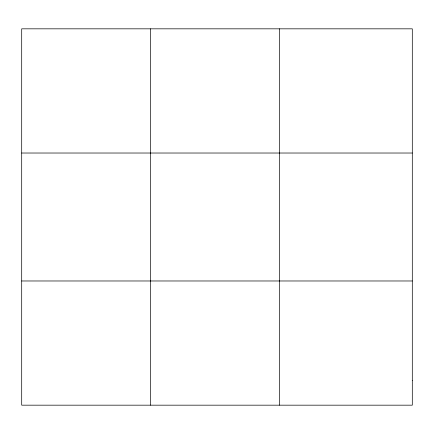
<?xml version="1.0" encoding="UTF-8"?>
<svg xmlns="http://www.w3.org/2000/svg" width="434" height="434" viewBox="0 0 434 434"><rect width="100%" height="100%" fill="white"/><g stroke="black" fill="none" stroke-linecap="round" stroke-linejoin="round"><path stroke-width="0.65" d="M150.598 405.172L150.598 28.828M279.496 405.172L279.496 28.828M21.7 153.023L412.3 153.023M21.7 280.977L412.3 280.977M412.3 380.33L412.3 405.172L21.7 405.172L21.7 28.828L412.3 28.834L412.3 380.33"/></g></svg>
